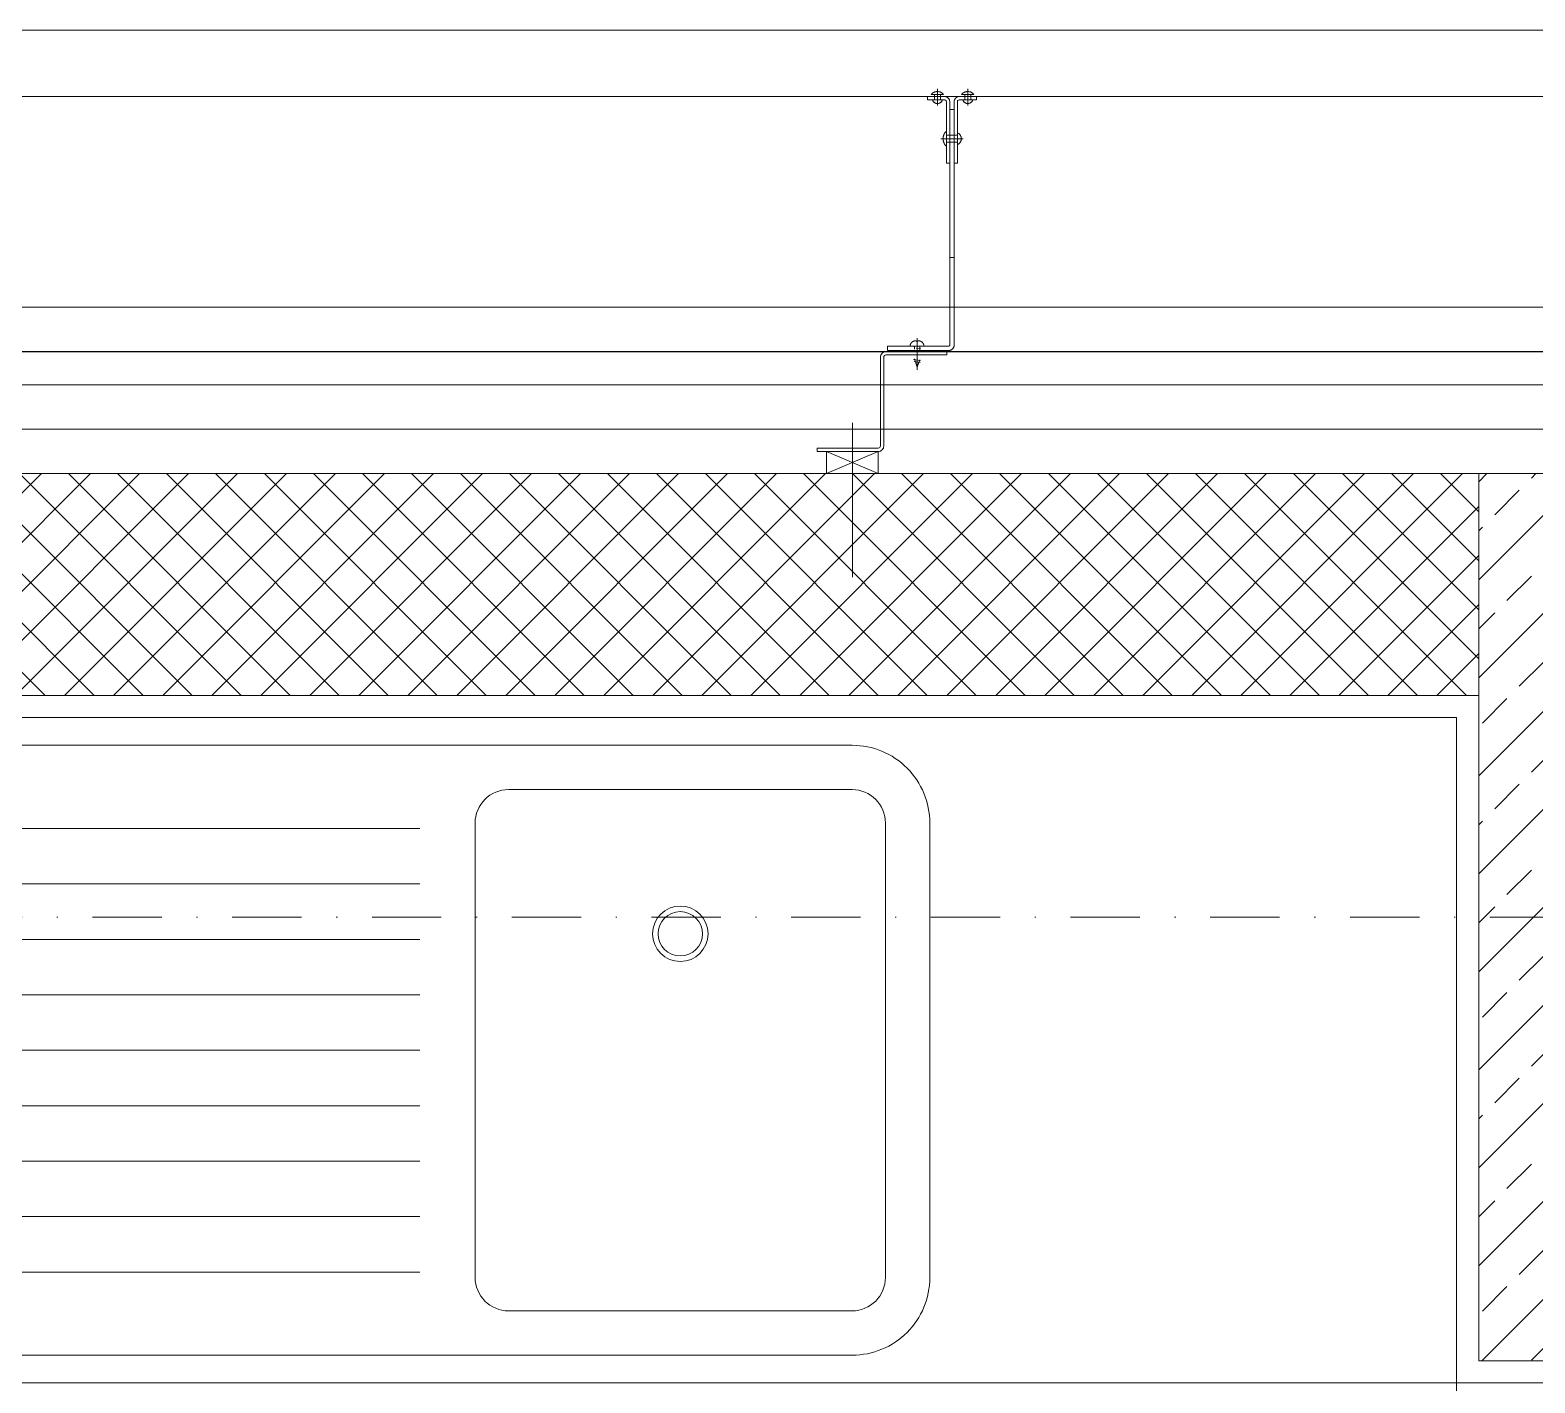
# Model space of a CAD drawing. Extents: x -1701 to 23780, y -363 to 7742.
# Drawn here: x 8396.9 to 8532.6, y 2743 to 2865 of the extents above; entities that cross this region are included whole.
import ezdxf

# ---------------------------------------------------------------- set-up
doc = ezdxf.new("R2010")
doc.units = 0
doc.header["$LTSCALE"] = 25
doc.header["$MEASUREMENT"] = 0
doc.header["$PDMODE"] = 1
doc.linetypes.add('Audi$0$DASHDOT2', pattern=[0.5, 0.25, -0.125, 0, -0.125])
doc.layers.get('0').update_dxf_attribs({"color": 9, "lineweight": 9})
for name, color, linetype, lineweight in [('Audi$0$00', 8, 'Continuous', 9), ('Audi$0$01', 8, 'Continuous', 9), ('Audi$0$05', 8, 'Continuous', 9), ('Audi$0$06C', 8, 'Continuous', 9), ('Audi$0$06D', 8, 'Continuous', 9), ('Audi$0$09W', 8, 'Continuous', 9), ('Audi$0$10', 8, 'Continuous', 9), ('Audi$0$14', 8, 'Continuous', 9), ('Audi$0$24', 8, 'Audi$0$DASHDOT2', 9), ('Audi$0$33', 8, 'Audi$0$BATTING', 9), ('Audi$0$35', 8, 'Continuous', 9)]:
    doc.layers.add(name, color=color, linetype=linetype, lineweight=lineweight)
doc.linetypes.add('Audi$0$BATTING', pattern='A,0.0001,-0.1,[134,ltypeshp.shx,S=0.1,R=0,X=-0.1,Y=0],-0.2,[134,ltypeshp.shx,S=0.1,R=180,X=0.1,Y=0],-0.1', length=0.4001)

# ---------------------------------------------------------------- blocks, each defined once
blk = doc.blocks.new('Audi$0$gr-p-birim eleman')
for p, q in [((12.5, 0), (425, 0)), ((425, 0), (425, -60)), ((425, -60), (12.5, -60))]:
    blk.add_line(p, q)
blk = doc.blocks.new('Audi$0$m-mu-evye01-p')
for points in [[(-45, 9.5), (-45, 50.5, -0.414214), (-38, 57.5), (38, 57.5, -0.414214), (45, 50.5), (45, 9.5, -0.414214), (38, 2.5), (-38, 2.5, -0.414214)], [(-4, 9.5), (-4, 50.5, 0.414214), (-7, 53.5), (-38, 53.5, 0.414214), (-41, 50.5), (-41, 9.5, 0.414214), (-38, 6.5), (-7, 6.5, 0.414214)]]:
    blk.add_lwpolyline(points, format="xyb", close=True)
for points in [[(40, 50), (1, 50)], [(40, 45), (1, 45)], [(40, 40), (1, 40)], [(40, 35), (1, 35)], [(40, 30), (1, 30)], [(40, 25), (1, 25)], [(40, 20), (1, 20)], [(40, 15), (1, 15)], [(40, 10), (1, 10)]]:
    blk.add_lwpolyline(points)
for radius in [2.5, 2]:
    blk.add_circle((-22.5, 19.5), radius)
blk.add_point((0, 0))
blk = doc.blocks.new('Audi$0$p-kolon_80x80')
at = {"layer": 'Audi$0$09W'}
h = blk.add_hatch(dxfattribs=at)
h.set_pattern_fill('ANSI33', color=256, scale=25, style=0)
h.set_pattern_definition([(45, (-1222.5, -385), (-4.419417, 4.419417), []), (45, (-1218.0806, -385), (-4.419417, 4.419417), [3.125, -1.5625])])
h.paths.add_polyline_path([(-40, -40), (40, -40), (40, 40), (-40, 40)])
blk.add_lwpolyline([(-40, -40), (40, -40), (40, 40), (-40, 40)], close=True)
blk = doc.blocks.new('Audi$0$p- alum kaplama profil')
at = {"lineweight": 13}
blk.add_lwpolyline([(7.12, 12.59), (7.12, 26.49)], dxfattribs=at)
at = {"lineweight": 5}
blk.add_lwpolyline([(9.44, 15.16), (4.79, 15.16), (4.79, 17.16), (9.44, 17.16)], close=True, dxfattribs=at)
for points in [[(4.79, 15.16), (9.44, 17.16)], [(9.44, 15.16), (4.79, 17.16)]]:
    blk.add_lwpolyline(points, dxfattribs=at)
at = {"lineweight": 18}
blk.add_lwpolyline([(4.09, 6.16), (-1.41, 6.16), (-1.41, 6.46), (4.09, 6.46, 0.414214), (4.29, 6.66), (4.29, 14.66, -0.414214), (4.79, 15.16), (10.29, 15.16), (10.29, 14.86), (4.79, 14.86, 0.414214), (4.59, 14.66), (4.59, 6.66, -0.414214)], format="xyb", close=True, dxfattribs=at)
blk.add_lwpolyline([(-2.06, 5.56), (-2.06, -2.34), (-2.06, -15.69), (-1.66, -15.69), (-1.66, -2.34), (-1.66, 5.56), (-1.66, 5.56), (-1.66, 5.57), (-1.66, 5.57), (-1.66, 5.58), (-1.66, 5.58), (-1.65, 5.59), (-1.65, 5.59), (-1.65, 5.59), (-1.65, 5.6), (-1.65, 5.6), (-1.64, 5.61), (-1.64, 5.61), (-1.64, 5.62), (-1.64, 5.62), (-1.63, 5.62), (-1.63, 5.63), (-1.63, 5.63), (-1.62, 5.63), (-1.62, 5.64), (-1.61, 5.64), (-1.61, 5.64), (-1.61, 5.64), (-1.6, 5.65), (-1.6, 5.65), (-1.59, 5.65), (-1.59, 5.65), (-1.58, 5.65), (-1.58, 5.65), (-1.57, 5.66), (-1.57, 5.66), (-1.56, 5.66), (-1.56, 5.66), (3.94, 5.66), (3.94, 6.06), (-1.56, 6.06), (-1.58, 6.06), (-1.61, 6.05), (-1.63, 6.05), (-1.66, 6.05), (-1.68, 6.04), (-1.7, 6.03), (-1.73, 6.03), (-1.75, 6.02), (-1.77, 6.01), (-1.79, 6), (-1.82, 5.99), (-1.84, 5.97), (-1.86, 5.96), (-1.88, 5.94), (-1.89, 5.93), (-1.91, 5.91), (-1.93, 5.89), (-1.95, 5.87), (-1.96, 5.85), (-1.97, 5.83), (-1.99, 5.81), (-2, 5.79), (-2.01, 5.77), (-2.02, 5.75), (-2.03, 5.72), (-2.04, 5.7), (-2.04, 5.68), (-2.05, 5.65), (-2.05, 5.63), (-2.06, 5.61), (-2.06, 5.58)], close=True)
blk.add_lwpolyline([(-1.66, -2.34), (-2.06, -2.34)])
for points in [[(-2.36, -10.84), (-2.36, -16.39), (-2.36, -16.39, -0.414214), (-2.51, -16.54), (-2.51, -16.54), (-4.06, -16.54), (-4.06, -16.84), (-2.51, -16.84), (-2.51, -16.84, 0.414214), (-2.06, -16.39), (-2.06, -10.84)], [(-1.36, -10.84), (-1.66, -10.84), (-1.66, -16.39, 0.414214), (-1.21, -16.84), (-1.21, -16.84), (0.34, -16.84), (0.34, -16.54), (-1.21, -16.54), (-1.21, -16.54, -0.414214), (-1.36, -16.39), (-1.36, -16.39)]]:
    blk.add_lwpolyline(points, format="xyb", close=True)
for points in [[(1.61, 6.87, -10), (0.98, 6.96, -10)], [(1.56, 7.05, -10), (1.02, 7.13, -10)], [(1.05, 6.91, -10), (1.29, 7.56, -10)], [(1.29, 4.93, -10), (1.29, 7.8, -10)], [(1.53, 6.82, -10), (1.29, 7.56, -10)], [(0.67, 5.66, -10), (1.91, 5.66, -10)], [(0.67, 5.66, -10), (0.67, 5.64, -10), (0.67, 5.62, -10), (0.67, 5.6, -10), (0.68, 5.58, -10), (0.68, 5.56, -10), (0.69, 5.54, -10), (0.69, 5.52, -10), (0.7, 5.5, -10), (0.7, 5.48, -10), (0.71, 5.46, -10), (0.72, 5.45, -10), (0.73, 5.43, -10), (0.74, 5.41, -10), (0.75, 5.4, -10), (0.76, 5.38, -10), (0.77, 5.36, -10), (0.79, 5.35, -10), (0.8, 5.33, -10), (0.81, 5.32, -10), (0.83, 5.31, -10), (0.84, 5.29, -10), (0.86, 5.28, -10), (0.87, 5.27, -10), (0.89, 5.26, -10), (0.91, 5.25, -10), (0.92, 5.24, -10), (0.94, 5.23, -10), (0.96, 5.22, -10), (0.98, 5.21, -10), (1, 5.21, -10), (1.02, 5.2, -10), (1.03, 5.2, -10)], [(0.96, 5.66, -10), (0.97, 5.66, -10), (0.97, 5.66, -10), (0.97, 5.66, -10), (0.98, 5.66, -10), (0.98, 5.66, -10), (0.99, 5.66, -10), (0.99, 5.66, -10), (1, 5.66, -10), (1, 5.67, -10), (1, 5.67, -10), (1.01, 5.67, -10), (1.01, 5.67, -10), (1.01, 5.67, -10), (1.02, 5.68, -10), (1.02, 5.68, -10), (1.02, 5.68, -10), (1.03, 5.69, -10), (1.03, 5.69, -10), (1.03, 5.69, -10), (1.04, 5.7, -10), (1.04, 5.7, -10), (1.04, 5.7, -10), (1.04, 5.71, -10), (1.04, 5.71, -10), (1.05, 5.72, -10), (1.05, 5.72, -10), (1.05, 5.72, -10), (1.05, 5.73, -10), (1.05, 5.73, -10), (1.05, 5.74, -10), (1.05, 5.74, -10), (1.05, 5.75, -10)], [(1.33, 5.85, -10), (0.98, 5.88, -10)], [(1.05, 5.83, -10), (1.05, 6.01, -10)], [(1.05, 5.75, -10), (1.05, 5.83, -10)], [(1.29, 6.16, -10), (1.29, 6.26, -10)], [(1.53, 5.75, -10), (1.53, 5.92, -10)], [(1.53, 5.75, -10), (1.53, 5.74, -10), (1.53, 5.74, -10), (1.53, 5.73, -10), (1.53, 5.73, -10), (1.53, 5.72, -10), (1.54, 5.72, -10), (1.54, 5.72, -10), (1.54, 5.71, -10), (1.54, 5.71, -10), (1.54, 5.7, -10), (1.54, 5.7, -10), (1.55, 5.7, -10), (1.55, 5.69, -10), (1.55, 5.69, -10), (1.55, 5.69, -10), (1.56, 5.68, -10), (1.56, 5.68, -10), (1.56, 5.68, -10), (1.57, 5.67, -10), (1.57, 5.67, -10), (1.58, 5.67, -10), (1.58, 5.67, -10), (1.58, 5.67, -10), (1.59, 5.66, -10), (1.59, 5.66, -10), (1.6, 5.66, -10), (1.6, 5.66, -10), (1.6, 5.66, -10), (1.61, 5.66, -10), (1.61, 5.66, -10), (1.62, 5.66, -10), (1.62, 5.66, -10)], [(1.55, 5.2, -10), (1.57, 5.2, -10), (1.59, 5.21, -10), (1.6, 5.21, -10), (1.62, 5.22, -10), (1.64, 5.23, -10), (1.66, 5.24, -10), (1.68, 5.25, -10), (1.69, 5.26, -10), (1.71, 5.27, -10), (1.73, 5.28, -10), (1.74, 5.29, -10), (1.76, 5.31, -10), (1.77, 5.32, -10), (1.78, 5.33, -10), (1.8, 5.35, -10), (1.81, 5.36, -10), (1.82, 5.38, -10), (1.83, 5.4, -10), (1.84, 5.41, -10), (1.85, 5.43, -10), (1.86, 5.45, -10), (1.87, 5.46, -10), (1.88, 5.48, -10), (1.89, 5.5, -10), (1.89, 5.52, -10), (1.9, 5.54, -10), (1.9, 5.56, -10), (1.9, 5.58, -10), (1.91, 5.6, -10), (1.91, 5.62, -10), (1.91, 5.64, -10), (1.91, 5.66, -10)], [(1.03, 5.2, -10), (1.04, 5.2, -10), (1.05, 5.19, -10), (1.05, 5.19, -10), (1.06, 5.19, -10), (1.06, 5.19, -10), (1.07, 5.19, -10), (1.07, 5.19, -10), (1.08, 5.19, -10), (1.08, 5.19, -10), (1.09, 5.19, -10), (1.09, 5.18, -10), (1.1, 5.18, -10), (1.1, 5.18, -10), (1.11, 5.18, -10), (1.11, 5.18, -10), (1.12, 5.18, -10), (1.12, 5.18, -10), (1.13, 5.18, -10), (1.13, 5.18, -10), (1.14, 5.18, -10), (1.15, 5.18, -10), (1.15, 5.18, -10), (1.16, 5.17, -10), (1.16, 5.17, -10), (1.17, 5.17, -10), (1.17, 5.17, -10), (1.18, 5.17, -10), (1.18, 5.17, -10), (1.19, 5.17, -10), (1.19, 5.17, -10), (1.2, 5.17, -10), (1.2, 5.17, -10)], [(1.2, 5.17, -10), (1.2, 5.2, -10)], [(1.38, 5.2, -10), (1.2, 5.2, -10)], [(1.38, 5.17, -10), (1.38, 5.2, -10)], [(1.38, 5.17, -10), (1.38, 5.17, -10), (1.39, 5.17, -10), (1.39, 5.17, -10), (1.4, 5.17, -10), (1.41, 5.17, -10), (1.41, 5.17, -10), (1.42, 5.17, -10), (1.42, 5.17, -10), (1.43, 5.17, -10), (1.43, 5.18, -10), (1.44, 5.18, -10), (1.44, 5.18, -10), (1.45, 5.18, -10), (1.45, 5.18, -10), (1.46, 5.18, -10), (1.46, 5.18, -10), (1.47, 5.18, -10), (1.47, 5.18, -10), (1.48, 5.18, -10), (1.48, 5.18, -10), (1.49, 5.18, -10), (1.5, 5.19, -10), (1.5, 5.19, -10), (1.51, 5.19, -10), (1.51, 5.19, -10), (1.52, 5.19, -10), (1.52, 5.19, -10), (1.53, 5.19, -10), (1.53, 5.19, -10), (1.54, 5.19, -10), (1.54, 5.2, -10), (1.55, 5.2, -10)], [(-2.86, -13.04, 0), (-0.86, -13.04, 0)], [(-2.36, -12.52, 0), (-2.4, -12.53, 0), (-2.43, -12.56, 0), (-2.47, -12.58, 0), (-2.5, -12.6, 0), (-2.53, -12.63, 0), (-2.56, -12.66, 0), (-2.59, -12.69, 0), (-2.61, -12.73, 0), (-2.63, -12.76, 0), (-2.65, -12.8, 0), (-2.67, -12.84, 0), (-2.68, -12.88, 0), (-2.69, -12.92, 0), (-2.7, -12.96, 0), (-2.71, -13, 0), (-2.71, -13.04, 0), (-2.71, -13.08, 0), (-2.7, -13.13, 0), (-2.69, -13.17, 0), (-2.68, -13.21, 0), (-2.67, -13.25, 0), (-2.65, -13.28, 0), (-2.63, -13.32, 0), (-2.61, -13.36, 0), (-2.59, -13.39, 0), (-2.56, -13.42, 0), (-2.53, -13.45, 0), (-2.5, -13.48, 0), (-2.47, -13.51, 0), (-2.43, -13.53, 0), (-2.4, -13.55, 0), (-2.36, -13.57, 0)], [(-2.36, -13.04, 0), (-2.36, -12.52, 0)], [(-2.36, -13.04, 0), (-2.36, -12.73, 0)], [(-2.36, -12.73, 0), (-2.36, -13.04, 0)], [(-1.36, -12.73, 0), (-2.36, -12.73, 0)], [(-2.36, -13.04, 0), (-2.36, -13.36, 0)], [(-2.36, -13.04, 0), (-2.36, -13.57, 0)], [(-2.36, -13.36, 0), (-2.36, -13.04, 0)], [(-1.36, -13.36, 0), (-2.36, -13.36, 0)], [(-1.36, -13.04, 0), (-1.36, -12.37, 0)], [(-1.36, -13.72, 0), (-1.32, -13.68, 0), (-1.29, -13.65, 0), (-1.26, -13.61, 0), (-1.23, -13.58, 0), (-1.2, -13.54, 0), (-1.18, -13.5, 0), (-1.16, -13.45, 0), (-1.14, -13.41, 0), (-1.12, -13.37, 0), (-1.1, -13.32, 0), (-1.09, -13.28, 0), (-1.08, -13.23, 0), (-1.07, -13.18, 0), (-1.06, -13.14, 0), (-1.06, -13.09, 0), (-1.06, -13.04, 0), (-1.06, -12.99, 0), (-1.06, -12.95, 0), (-1.07, -12.9, 0), (-1.08, -12.85, 0), (-1.09, -12.81, 0), (-1.1, -12.76, 0), (-1.12, -12.72, 0), (-1.14, -12.67, 0), (-1.16, -12.63, 0), (-1.18, -12.59, 0), (-1.2, -12.55, 0), (-1.23, -12.51, 0), (-1.26, -12.47, 0), (-1.29, -12.43, 0), (-1.32, -12.4, 0), (-1.36, -12.37, 0)], [(-1.36, -13.04, 0), (-1.36, -13.72, 0)], [(-2.85, -16.54, 0), (-2.86, -16.51, 0), (-2.87, -16.47, 0), (-2.89, -16.44, 0), (-2.91, -16.41, 0), (-2.93, -16.38, 0), (-2.96, -16.35, 0), (-2.98, -16.33, 0), (-3.01, -16.31, 0), (-3.04, -16.29, 0), (-3.07, -16.27, 0), (-3.11, -16.25, 0), (-3.14, -16.24, 0), (-3.18, -16.23, 0), (-3.21, -16.22, 0), (-3.25, -16.22, 0), (-3.29, -16.22, 0), (-3.32, -16.22, 0), (-3.36, -16.22, 0), (-3.39, -16.23, 0), (-3.43, -16.24, 0), (-3.46, -16.25, 0), (-3.5, -16.27, 0), (-3.53, -16.29, 0), (-3.56, -16.31, 0), (-3.59, -16.33, 0), (-3.61, -16.35, 0), (-3.64, -16.38, 0), (-3.66, -16.41, 0), (-3.68, -16.44, 0), (-3.7, -16.47, 0), (-3.71, -16.51, 0), (-3.73, -16.54, 0)], [(-3.29, -17.54, 0), (-3.29, -16.04, 0)], [(-1, -16.54, 0), (-0.98, -16.51, 0), (-0.97, -16.47, 0), (-0.95, -16.44, 0), (-0.93, -16.41, 0), (-0.91, -16.38, 0), (-0.88, -16.35, 0), (-0.86, -16.33, 0), (-0.83, -16.31, 0), (-0.8, -16.29, 0), (-0.77, -16.27, 0), (-0.73, -16.25, 0), (-0.7, -16.24, 0), (-0.66, -16.23, 0), (-0.63, -16.22, 0), (-0.59, -16.22, 0), (-0.56, -16.22, 0), (-0.52, -16.22, 0), (-0.48, -16.22, 0), (-0.45, -16.23, 0), (-0.41, -16.24, 0), (-0.38, -16.25, 0), (-0.34, -16.27, 0), (-0.31, -16.29, 0), (-0.28, -16.31, 0), (-0.25, -16.33, 0), (-0.23, -16.35, 0), (-0.2, -16.38, 0), (-0.18, -16.41, 0), (-0.16, -16.44, 0), (-0.14, -16.47, 0), (-0.13, -16.51, 0), (-0.12, -16.54, 0)], [(-0.56, -17.54, 0), (-0.56, -16.04, 0)], [(-3.84, -17.04, 0), (-3.81, -17.07, 0), (-3.78, -17.1, 0), (-3.75, -17.12, 0), (-3.72, -17.15, 0), (-3.69, -17.17, 0), (-3.66, -17.19, 0), (-3.62, -17.21, 0), (-3.59, -17.23, 0), (-3.55, -17.24, 0), (-3.52, -17.26, 0), (-3.48, -17.27, 0), (-3.44, -17.28, 0), (-3.4, -17.28, 0), (-3.36, -17.29, 0), (-3.32, -17.29, 0), (-3.29, -17.29, 0), (-3.25, -17.29, 0), (-3.21, -17.29, 0), (-3.17, -17.28, 0), (-3.13, -17.28, 0), (-3.09, -17.27, 0), (-3.06, -17.26, 0), (-3.02, -17.24, 0), (-2.98, -17.23, 0), (-2.95, -17.21, 0), (-2.91, -17.19, 0), (-2.88, -17.17, 0), (-2.85, -17.15, 0), (-2.82, -17.12, 0), (-2.79, -17.1, 0), (-2.76, -17.07, 0), (-2.73, -17.04, 0)], [(-3.29, -17.04, 0), (-3.84, -17.04, 0)], [(-3.29, -16.54, 0), (-3.73, -16.54, 0)], [(-3.29, -16.54, 0), (-3.55, -16.54, 0)], [(-3.55, -16.54, 0), (-3.29, -16.54, 0)], [(-3.55, -17.04, 0), (-3.55, -16.54, 0)], [(-3.29, -16.54, 0), (-2.85, -16.54, 0)], [(-3.29, -16.54, 0), (-3.03, -16.54, 0)], [(-3.03, -16.54, 0), (-3.29, -16.54, 0)], [(-3.29, -17.04, 0), (-2.73, -17.04, 0)], [(-3.03, -17.04, 0), (-3.03, -16.54, 0)], [(-0.56, -17.04, 0), (-1.11, -17.04, 0)], [(0, -17.04, 0), (-0.03, -17.07, 0), (-0.06, -17.1, 0), (-0.09, -17.12, 0), (-0.12, -17.15, 0), (-0.15, -17.17, 0), (-0.18, -17.19, 0), (-0.22, -17.21, 0), (-0.25, -17.23, 0), (-0.29, -17.24, 0), (-0.33, -17.26, 0), (-0.36, -17.27, 0), (-0.4, -17.28, 0), (-0.44, -17.28, 0), (-0.48, -17.29, 0), (-0.52, -17.29, 0), (-0.56, -17.29, 0), (-0.59, -17.29, 0), (-0.63, -17.29, 0), (-0.67, -17.28, 0), (-0.71, -17.28, 0), (-0.75, -17.27, 0), (-0.79, -17.26, 0), (-0.82, -17.24, 0), (-0.86, -17.23, 0), (-0.89, -17.21, 0), (-0.93, -17.19, 0), (-0.96, -17.17, 0), (-0.99, -17.15, 0), (-1.02, -17.12, 0), (-1.05, -17.1, 0), (-1.08, -17.07, 0), (-1.11, -17.04, 0)], [(-0.56, -16.54, 0), (-1, -16.54, 0)], [(-0.56, -16.54, 0), (-0.82, -16.54, 0)], [(-0.82, -16.54, 0), (-0.56, -16.54, 0)], [(-0.82, -17.04, 0), (-0.82, -16.54, 0)], [(-0.56, -16.54, 0), (-0.3, -16.54, 0)], [(-0.56, -16.54, 0), (-0.12, -16.54, 0)], [(-0.3, -16.54, 0), (-0.56, -16.54, 0)], [(-0.56, -17.04, 0), (0, -17.04, 0)], [(-0.3, -17.04, 0), (-0.3, -16.54, 0)]]:
    blk.add_polyline3d(points)
blk = doc.blocks.new('Audi')
at = {"layer": 'Audi$0$09W'}
h = blk.add_hatch(dxfattribs=at)
h.set_pattern_fill('ANSI37', color=256, scale=25, style=0)
h.paths.add_polyline_path([(8088.98, 2825), (8527.5, 2825), (8527.5, 2805), (8088.98, 2805)])
at = {"layer": 'Audi$0$00'}
blk.add_lwpolyline([(8088.98, 2825), (8527.5, 2825), (8527.5, 2805), (8088.98, 2805)], close=True, dxfattribs=at)
at = {"layer": 'Audi$0$06C'}
blk.add_line((7067.5, 2865), (10767.5, 2865), dxfattribs=at)
at = {"layer": 'Audi$0$06D'}
for points in [[(8087.5, 2840), (8529.59, 2840)], [(8526.02, 2840), (8730, 2840)], [(8527.5, 2833), (8527.5, 2833), (8088.98, 2833), (8088.98, 2825)], [(8730, 2825), (8730, 2833), (8527.5, 2833)]]:
    blk.add_lwpolyline(points, dxfattribs=at)
at = {"layer": 'Audi$0$10'}
blk.add_line((8088.98, 2859), (10761.5, 2859), dxfattribs=at)
at = {"layer": 'Audi$0$10', "const_width": 0.1}
for points in [[(8088.98, 2836), (8529.59, 2836)], [(8525.28, 2836), (8736.63, 2836)]]:
    blk.add_lwpolyline(points, dxfattribs=at)
at = {"layer": 'Audi$0$14'}
for points in [[(8525.5, 2803), (8103, 2803), (8086.98, 2820.22)], [(8525.5, 2803), (8525.5, 2743), (8609.5, 2743), (8609.5, 2803), (8732, 2803), (8732, 2819.3)]]:
    blk.add_lwpolyline(points, dxfattribs=at)
at = {"layer": 'Audi$0$24'}
blk.add_lwpolyline([(6827.5, 2785), (11027.5, 2785)], dxfattribs=at)
at = {"layer": 'Audi$0$33', "ltscale": 0.4}
for points in [[(8088.98, 2829), (8527.5, 2829)], [(8527.5, 2829), (8730, 2829)]]:
    blk.add_lwpolyline(points, dxfattribs=at)
at = {"layer": 'Audi$0$35'}
blk.add_lwpolyline([(7909.5, 2803), (8525.5, 2803), (8525.5, 2363), (10472.5, 2363), (10472.5, 2240), (9967.4, 2240), (10004.84, 1897.89, 0.099521), (7703.07, 1167.17)], format="xyb", dxfattribs=at)
at = {"layer": 'Audi$0$01'}
blk.add_blockref('Audi$0$p-kolon_80x80', (8567.5, 2785), dxfattribs=at)
at = {"layer": 'Audi$0$05'}
blk.add_blockref('Audi$0$gr-p-birim eleman', (8100.5, 2803), dxfattribs=at)
at = {"layer": 'Audi$0$05', "linetype": 'Continuous', "rotation": 180}
blk.add_blockref('Audi$0$m-mu-evye01-p', (8433, 2803), dxfattribs=at)
at = {"layer": 'Audi$0$10', "rotation": 180}
blk.add_blockref('Audi$0$p- alum kaplama profil', (8478.14, 2842.16), dxfattribs=at)

msp = doc.modelspace()

# ---------------------------------------------------------------- block references
at = {"color": 6}
msp.add_blockref('Audi', (0, 0), dxfattribs=at)

doc.saveas('drawing.dxf')
